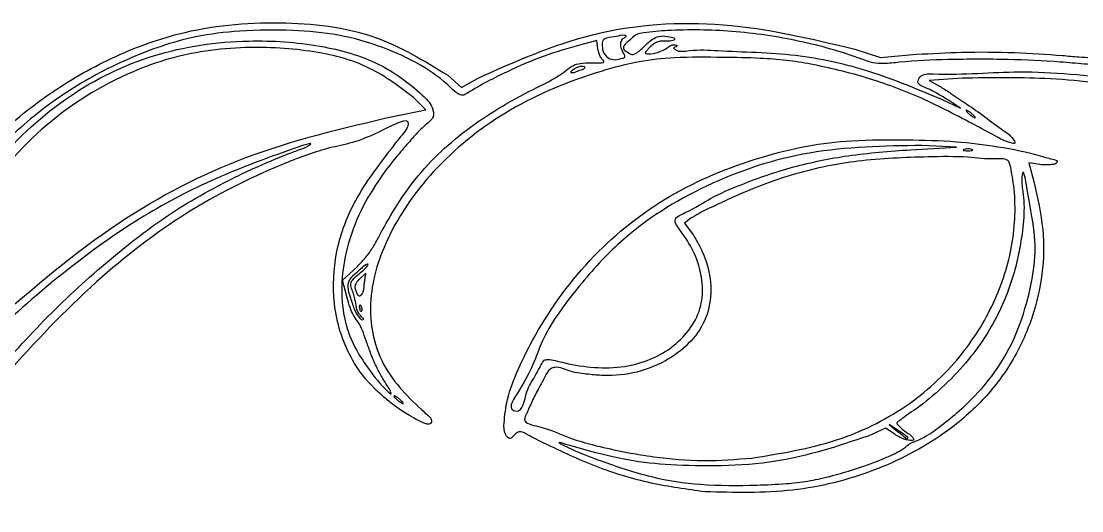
# Model space of a CAD drawing. Extents: x 1.3 to 54.4, y 20 to 60.3.
# Drawn here: x 27.53 to 42.62, y 53.35 to 60.32 of the extents above; entities that cross this region are included whole.
import ezdxf

# ---------------------------------------------------------------- set-up
doc = ezdxf.new("R2010")
doc.units = 0
doc.layers.add('Layer_1', color=7, linetype='CONTINUOUS')

msp = doc.modelspace()

# ---------------------------------------------------------------- linework, layer by layer
at = {"layer": 'Layer_1', "color": 7}
for p, q in [((35.719761, 60.044238), (35.494677, 59.985353)), ((35.736191, 59.926237), (35.719761, 60.044238)), ((36.10946, 59.797896), (36.109423, 59.797907)), ((39.394572, 59.923359), (39.758615, 59.803348)), ((39.758615, 59.803348), (40.271282, 59.849983)), ((35.526067, 59.676213), (35.526075, 59.676253)), ((33.598112, 59.55436), (33.796862, 59.377501)), ((33.796862, 59.377501), (34.020226, 59.507865)), ((40.927335, 59.509875), (40.451146, 59.477494)), ((40.451146, 59.477494), (40.615029, 59.385908)), ((33.284607, 59.059371), (33.109337, 59.237083)), ((40.635431, 59.206655), (40.896717, 59.085433)), ((40.896717, 59.085433), (40.725923, 59.195043)), ((32.839126, 58.970743), (33.284607, 59.059371)), ((41.064193, 59.000228), (41.064244, 59.000228)), ((40.188639, 58.491615), (40.84125, 58.527868)), ((40.84125, 58.527868), (40.348966, 58.55312)), ((41.056809, 58.496654), (41.056668, 58.496418)), ((42.026697, 58.281599), (41.871299, 58.303316)), ((41.871299, 58.303316), (41.942081, 58.038435)), ((37.058613, 57.516932), (36.966551, 57.445106)), ((36.966551, 57.445106), (37.07738, 57.300718)), ((32.100806, 56.63784), (32.302635, 56.822258)), ((32.166033, 56.383734), (32.100806, 56.63784)), ((32.433128, 56.736977), (32.34263, 56.651906)), ((32.409289, 56.570764), (32.433128, 56.736977)), ((32.409302, 56.570758), (32.409289, 56.570764)), ((32.366609, 56.265591), (32.366532, 56.265522)), ((32.359732, 56.126976), (32.359812, 56.126886)), ((34.972212, 55.500151), (34.972207, 55.499975)), ((32.921332, 54.936249), (32.921332, 54.936137)), ((39.831343, 54.530903), (39.582323, 54.418509)), ((39.960487, 54.44333), (39.831343, 54.530903)), ((40.0148, 54.49405), (39.880543, 54.58072)), ((39.880543, 54.58072), (40.002002, 54.482019)), ((40.150733, 54.395477), (40.150733, 54.395545)), ((37.926203, 54.104586), (37.926251, 54.104608)), ((39.019903, 53.839452), (39.019853, 53.83953)), ((37.259014, 53.624788), (37.258789, 53.624679))]:
    msp.add_line(p, q, dxfattribs=at)
for points, knots in [([(3.594281, 46.993061), (3.300616, 47.16501), (2.730892, 47.498599), (2.040291, 48.154118), (1.56106, 48.776606), (1.359593, 49.391588), (1.286301, 49.887251), (1.282069, 50.324778), (1.400013, 50.648988), (1.498533, 50.905115), (1.620231, 51.083593), (1.689029, 51.245043), (1.676559, 51.440036), (1.656623, 51.706309), (1.619232, 51.983823), (1.635913, 52.241431), (1.815099, 52.64645), (2.146959, 53.230362), (2.893425, 53.79586), (3.546479, 54.049686), (4.044394, 54.133668), (4.349053, 54.157235), (4.735481, 54.175136), (5.106133, 54.18742), (5.416387, 54.213796), (5.714713, 54.312602), (6.085521, 54.446796), (6.605796, 54.572991), (7.201744, 54.712193), (7.959067, 54.764477), (8.772023, 54.779362), (9.677566, 54.752655), (10.573804, 54.609946), (11.498267, 54.43622), (12.424239, 54.120142), (13.647879, 53.947502), (15.233175, 53.860538), (17.159812, 53.830651), (19.169465, 53.911656), (21.172941, 54.134106), (22.807143, 54.432097), (24.133297, 54.759712), (25.076791, 55.024039), (25.786888, 55.253395), (26.140286, 55.385062), (26.287991, 55.457496), (26.233357, 55.756241), (26.129304, 56.104957), (26.108319, 56.641976), (26.23587, 57.136404), (26.423, 57.658992), (26.728992, 58.174502), (27.211475, 58.733417), (27.903912, 59.30149), (28.796424, 59.814941), (29.898281, 60.22747), (31.181404, 60.345332), (32.533873, 60.200608), (33.264877, 59.756713), (33.598112, 59.55436)], [0, 0, 0, 0, 1.01722, 1.973453, 2.844001, 3.336277, 3.895189, 4.349549, 4.624252, 4.924161, 5.169231, 5.271121, 5.442949, 5.741568, 6.07891, 6.280783, 6.505237, 7.396703, 8.264987, 9.256589, 9.466041, 9.778462, 10.172514, 10.62618, 10.893073, 11.101009, 11.565539, 12.076591, 12.705408, 13.398423, 14.347273, 15.146401, 16.111339, 17.066322, 17.964648, 19.037328, 20.75822, 22.728612, 24.815192, 26.788035, 28.77013, 29.797236, 30.87695, 31.734387, 31.974647, 32.077893, 32.156769, 32.796937, 33.245115, 33.726425, 34.323727, 34.905119, 35.513051, 36.530833, 37.575047, 38.592012, 40.032434, 41.414279, 42.57193, 42.57193, 42.57193, 42.57193]), ([(34.020226, 59.507865), (34.556504, 59.746183), (35.664209, 60.238438), (37.54766, 60.364056), (38.774437, 60.071331), (39.394572, 59.923359)], [0, 0, 0, 0, 1.75123, 3.617239, 5.524752, 5.524752, 5.524752, 5.524752]), ([(35.494677, 59.985353), (35.314395, 59.934646), (34.956223, 59.833904), (34.41314, 59.591898), (34.049619, 59.40717), (33.813347, 59.254942), (33.722797, 59.292317), (33.554781, 59.471295), (33.204768, 59.717809), (32.66083, 59.967853), (32.047971, 60.141131), (31.359876, 60.201492), (30.678502, 60.195339), (29.878809, 60.099098), (29.040941, 59.803891), (28.14765, 59.329407), (27.474049, 58.790493), (26.985031, 58.288229), (26.67467, 57.853595), (26.439109, 57.361292), (26.274293, 56.835098), (26.219889, 56.302526), (26.272454, 55.858756), (26.442931, 55.578509), (26.374883, 55.318515), (25.951998, 55.238614), (25.36214, 54.990055), (24.514311, 54.759301), (23.924405, 54.603404), (23.661299, 54.533872)], [0, 0, 0, 0, 0.562216, 1.116974, 1.76215, 1.838602, 1.904216, 2.031504, 2.579853, 3.167571, 3.825033, 4.478173, 5.232798, 5.867149, 6.885461, 7.875665, 8.890952, 9.458456, 9.974899, 10.484852, 11.090289, 11.619324, 12.081844, 12.410249, 12.555659, 12.804045, 13.557014, 14.574278, 15.393274, 15.393274, 15.393274, 15.393274]), ([(36.093106, 60.076374), (36.119719, 60.090139), (36.158691, 60.110296), (36.075387, 60.12877), (35.995052, 60.092971), (35.886395, 60.09824), (35.797198, 60.050717), (35.794426, 59.959359), (35.810934, 59.859227), (35.898717, 59.777939), (35.990322, 59.767121), (36.046361, 59.787801), (36.079394, 59.794967), (36.100437, 59.797017), (36.10946, 59.797896)], [0, 0, 0, 0, 0.057448, 0.084127, 0.19747, 0.340878, 0.397168, 0.476008, 0.585946, 0.700884, 0.805613, 0.843262, 0.879476, 0.906664, 0.906664, 0.906664, 0.906664]), ([(49.828267, 56.98184), (49.715215, 57.066678), (49.512154, 57.21906), (49.26277, 57.410737), (49.058929, 57.615962), (48.784968, 57.873753), (48.280458, 58.157681), (47.415262, 58.617127), (46.227323, 59.108538), (44.79387, 59.515692), (43.724014, 59.64926), (43.022446, 59.684719), (42.670857, 59.709608), (42.184345, 59.753484), (41.537691, 59.782711), (40.77504, 59.779285), (40.1827, 59.757208), (39.827953, 59.711948), (39.643103, 59.723057), (39.256072, 59.873287), (38.592886, 60.057055), (37.666144, 60.196282), (36.915397, 60.203784), (36.465191, 60.169223), (36.26883, 60.13654), (36.19486, 60.044056), (36.115613, 60.004151), (36.088165, 59.918881), (36.157816, 59.885122), (36.216412, 59.832023), (36.320272, 59.885768), (36.411856, 59.981006), (36.527099, 60.087709), (36.667787, 60.119217), (36.744173, 60.101887), (36.784613, 60.092712)], [0, 0, 0, 0, 0.424275, 0.762066, 0.941215, 1.29185, 1.886135, 2.665979, 4.235495, 5.729877, 7.123953, 7.457699, 7.837513, 8.181219, 8.923137, 9.778105, 10.469437, 10.698904, 10.850517, 11.018339, 11.936742, 12.912793, 13.826081, 14.164656, 14.291729, 14.395046, 14.505598, 14.552208, 14.623964, 14.700166, 14.773251, 14.931288, 15.116006, 15.225496, 15.348672, 15.348672, 15.348672, 15.348672]), ([(36.784613, 60.092712), (36.80889, 60.086015), (36.849258, 60.074878), (36.786529, 60.034999), (36.726155, 60.036369), (36.646699, 60.04041), (36.566744, 60.025922), (36.507478, 59.981304), (36.459186, 59.934167), (36.428994, 59.902806), (36.395203, 59.852729), (36.527601, 59.8604), (36.606409, 59.877495), (36.682819, 59.918192), (36.716335, 59.936043)], [0, 0, 0, 0, 0.051925, 0.086343, 0.162703, 0.24925, 0.31963, 0.401767, 0.467608, 0.51818, 0.543371, 0.615818, 0.755148, 0.864017, 0.864017, 0.864017, 0.864017]), ([(24.121886, 54.324722), (24.376726, 54.382499), (24.877433, 54.496018), (25.630721, 54.702992), (26.280967, 54.909722), (26.760904, 55.066869), (27.050864, 55.182499), (27.414736, 55.598365), (27.99281, 56.230903), (28.858594, 57.003735), (29.616026, 57.578897), (30.277201, 57.955034), (30.799206, 58.218303), (31.212297, 58.388634), (31.480444, 58.491647), (31.582068, 58.525554), (31.715693, 58.615163), (31.191315, 58.432052), (30.944851, 58.344206), (30.162588, 58.035365), (29.31088, 57.598626), (28.258852, 56.870916), (27.392052, 56.121804), (26.907514, 55.656743), (26.540028, 55.396869), (26.453024, 55.610619), (26.420312, 55.730028), (26.394278, 55.817539), (26.352194, 55.941135), (26.343839, 56.150945), (26.350039, 56.431504), (26.39434, 56.826803), (26.557722, 57.293755), (26.822775, 57.825623), (27.332713, 58.533592), (28.1622, 59.291884), (29.405696, 59.900334), (30.649805, 60.076798), (31.738592, 60.005335), (32.604036, 59.7669), (33.112187, 59.397905), (33.376015, 59.13429), (33.414354, 58.941866), (33.284287, 58.852376), (33.166975, 58.734734), (33.026752, 58.57854), (32.67705, 58.173546), (32.241907, 57.508678), (32.023573, 56.515238), (32.172542, 55.804925), (32.484986, 55.354453), (32.577568, 55.224561), (32.818027, 54.971561), (32.775356, 55.076521), (32.734571, 55.140274), (32.665741, 55.250449), (32.587579, 55.392259), (32.512735, 55.559182), (32.45317, 55.729211), (32.401953, 55.879701), (32.354878, 55.996333), (32.298112, 56.074353), (32.243682, 56.148622), (32.204095, 56.254925), (32.179396, 56.338514), (32.166033, 56.383734)], [0, 0, 0, 0, 0.783735, 1.539876, 2.344357, 2.82477, 3.066695, 3.259977, 4.460021, 5.654397, 6.730925, 7.305583, 7.935296, 8.479149, 8.657183, 8.78059, 8.823605, 9.064501, 9.590365, 10.181125, 11.335242, 12.568732, 14.012686, 14.612676, 14.849453, 15.041017, 15.143952, 15.241069, 15.311349, 15.535656, 15.861548, 16.156869, 16.723718, 17.333716, 17.935312, 19.332528, 20.657039, 22.02755, 23.047705, 23.922089, 24.676684, 24.902855, 25.035055, 25.193968, 25.321908, 25.5459, 25.817922, 26.93178, 27.890947, 28.777398, 29.082979, 29.395743, 29.563318, 29.594543, 29.682455, 29.808436, 29.975271, 30.171371, 30.355299, 30.515497, 30.649274, 30.729448, 30.804278, 30.924525, 31.066249, 31.066249, 31.066249, 31.066249]), ([(33.109337, 59.237083), (32.909196, 59.388952), (32.4732, 59.71979), (31.603979, 59.928259), (30.7892, 59.96563), (30.093403, 59.898096), (29.555064, 59.773514), (28.73248, 59.46264), (27.711695, 58.793993), (26.794552, 57.640981), (26.428829, 56.638572), (26.475087, 55.971994), (26.50947, 55.773023), (26.583767, 55.524279), (26.730716, 55.692582), (26.9008, 55.815605), (27.054038, 55.959885), (27.142707, 56.04337)], [0, 0, 0, 0, 0.746948, 1.627184, 2.620733, 3.191185, 3.718323, 4.273417, 5.824355, 7.30751, 8.630778, 8.938025, 9.225172, 9.36508, 9.471145, 9.729208, 10.083591, 10.083591, 10.083591, 10.083591]), ([(36.079083, 59.909724), (36.071323, 59.932048), (36.058784, 59.968117), (36.061951, 60.028636), (36.081554, 60.058673), (36.093106, 60.076374)], [0, 0, 0, 0, 0.070404, 0.113751, 0.175948, 0.175948, 0.175948, 0.175948]), ([(36.716335, 59.936043), (36.750357, 59.965217), (36.7926, 60.00144), (36.884807, 59.969028), (36.839751, 59.952962), (36.80977, 59.942272)], [0, 0, 0, 0, 0.127521, 0.158335, 0.219614, 0.219614, 0.219614, 0.219614]), ([(36.80977, 59.942272), (36.820061, 59.93227), (36.877641, 59.876312), (37.118693, 59.924735), (37.663286, 59.882961), (38.541764, 59.877333), (39.61696, 59.634859), (40.290478, 59.351686), (40.635431, 59.206655)], [0, 0, 0, 0, 0.042182, 0.23601, 0.644012, 1.749985, 2.817277, 3.937802, 3.937802, 3.937802, 3.937802]), ([(40.615029, 59.385908), (40.664034, 59.355628), (40.790496, 59.277487), (40.999608, 59.132351), (41.247757, 58.963961), (41.472794, 58.781571), (41.614327, 58.698318), (41.694976, 58.566431), (41.529583, 58.611408), (41.389219, 58.690322), (40.946433, 58.924957), (40.364517, 59.233686), (39.567281, 59.529629), (38.922785, 59.684919), (38.412694, 59.770308), (37.995378, 59.798695), (37.461813, 59.805637), (36.885342, 59.814972), (36.300761, 59.752246), (35.506201, 59.539951), (34.483623, 59.127138), (33.425884, 58.299424), (32.732522, 57.3351), (32.429961, 56.345129), (32.595989, 55.429039), (33.038224, 54.959963), (33.303354, 54.725125), (33.367857, 54.670923), (33.367713, 54.534709), (32.981098, 54.744889), (32.744653, 54.91356), (32.384644, 55.252457), (32.169247, 55.619055), (32.026993, 55.999389), (31.951999, 56.500998), (32.000758, 57.133847), (32.305583, 57.875642), (32.687464, 58.363053), (32.937458, 58.687602), (33.019431, 58.778821), (33.079873, 58.992168), (32.370302, 58.581908), (31.943036, 58.554873), (30.943721, 58.174259), (29.839167, 57.619041), (28.507749, 56.587472), (27.675049, 55.705725), (27.173901, 55.133984), (26.941681, 55.017667), (25.537187, 54.539361), (22.771392, 53.853718), (18.501951, 53.507585), (15.597551, 53.60365), (13.760086, 53.814329), (13.579301, 53.818623), (13.315957, 53.856905), (13.467443, 53.783497), (13.590123, 53.730575), (13.983171, 53.564451), (14.54543, 53.351629), (14.993142, 53.002461), (15.488575, 52.926076), (15.469689, 52.730038), (15.306798, 52.793129), (15.213407, 52.819238), (15.145396, 52.838251)], [0, 0, 0, 0, 0.172884, 0.446138, 0.760729, 1.085184, 1.270335, 1.332872, 1.409875, 1.606348, 1.937669, 2.823081, 3.638253, 4.462757, 4.812626, 5.188094, 5.716096, 6.413741, 6.916326, 7.473524, 8.877216, 10.192834, 11.448876, 12.386345, 13.224804, 14.110054, 14.233128, 14.310369, 14.346285, 14.595131, 15.067875, 15.554909, 15.959471, 16.354534, 16.761052, 17.474157, 18.229265, 19.129173, 19.324311, 19.456186, 19.499045, 19.934232, 20.71327, 21.394117, 22.909934, 24.523239, 26.368959, 26.573062, 26.781759, 27.136006, 31.033936, 35.307835, 39.788877, 40.176889, 40.456633, 40.567673, 40.6326, 40.808406, 41.057419, 41.854955, 42.583973, 42.925378, 42.974079, 43.063987, 43.304916, 43.304916, 43.304916, 43.304916]), ([(40.271282, 59.849983), (40.485214, 59.86208), (40.949959, 59.888361), (41.643362, 59.879849), (42.200835, 59.846546), (42.613817, 59.810133), (42.912136, 59.78999), (43.550724, 59.756133), (44.502284, 59.657234), (45.750818, 59.362711), (46.962906, 58.923566), (48.08479, 58.401619), (49.057907, 57.823014), (49.691744, 57.295506), (50.073473, 56.914543), (50.335025, 56.747662), (50.858288, 56.608418), (51.57522, 56.380428), (52.370236, 55.848677), (52.768696, 55.302608), (52.964654, 54.894279), (53.032187, 54.592063), (53.094942, 54.132644), (53.165518, 53.544146), (53.017156, 52.826811), (52.747225, 52.270744), (52.535721, 51.84102), (52.440738, 51.589333), (52.439997, 51.37423), (52.477577, 51.130698), (52.671606, 50.794256), (52.992842, 50.31454), (53.384243, 49.658842), (53.741403, 48.879814), (54.035982, 48.115285), (54.221466, 47.321191), (54.347824, 46.578663), (54.45411, 45.599979), (54.367168, 44.445551), (54.082566, 43.108413), (53.057296, 41.036602), (51.749484, 37.555046), (50.140538, 33.362093), (48.204643, 29.976745), (46.199332, 29.279494), (45.121356, 28.951605), (43.924268, 28.714675), (42.839663, 28.563396), (41.89171, 28.2848), (41.049732, 27.738759), (40.089273, 27.160993), (39.153924, 26.46787), (38.436688, 25.780841), (37.856243, 25.114644), (37.439984, 24.350268), (37.265179, 23.694138), (37.123211, 23.187345), (37.026514, 22.901119), (36.777973, 22.294363), (36.102484, 21.448054), (34.81204, 20.585282), (33.672811, 20.207233), (32.884995, 20.045196), (32.468892, 20.009218), (32.001659, 19.995161), (31.531871, 19.985442), (31.144624, 19.989325), (30.92487, 20.012556), (30.828631, 20.02273)], [0, 0, 0, 0, 0.642684, 1.396166, 2.078645, 2.317687, 2.639898, 2.975541, 4.236348, 5.503705, 6.813474, 8.097285, 9.211822, 10.199275, 10.56205, 10.828223, 11.117331, 12.177714, 13.077326, 13.933005, 14.169862, 14.431109, 14.856387, 15.564706, 16.192498, 17.0221, 17.409826, 17.634928, 17.818278, 18.048572, 18.365748, 18.96711, 19.789008, 20.64946, 21.536756, 22.241023, 23.091414, 23.796469, 25.188387, 26.545455, 27.866698, 32.099874, 37.628078, 41.721124, 42.806076, 43.898718, 45.112298, 46.457072, 47.187278, 48.050776, 49.447057, 50.557323, 51.531965, 52.42342, 53.197301, 54.118007, 54.451791, 54.776835, 55.023681, 56.41702, 57.93146, 59.63164, 59.977898, 60.34281, 60.882457, 61.380305, 61.752739, 62.04293, 62.04293, 62.04293, 62.04293]), ([(32.302635, 56.822258), (32.342032, 56.862524), (32.42334, 56.945625), (32.524765, 57.081129), (32.73264, 57.474828), (33.112786, 58.122207), (33.906322, 58.853214), (34.590724, 59.245231), (35.023181, 59.452933), (35.155164, 59.52977), (35.271566, 59.610319), (35.369029, 59.691463), (35.497732, 59.729708), (35.63977, 59.725612), (35.726179, 59.731302), (35.835826, 59.730047), (35.804077, 59.775811), (35.773345, 59.804667), (35.749756, 59.862558), (35.740807, 59.904567), (35.736191, 59.926237)], [0, 0, 0, 0, 0.168938, 0.348654, 0.505049, 1.503864, 2.583431, 3.69623, 3.858968, 4.022883, 4.153243, 4.284799, 4.397426, 4.552105, 4.680816, 4.73535, 4.762832, 4.81086, 4.873769, 4.9408, 4.9408, 4.9408, 4.9408]), ([(36.109423, 59.797907), (36.11329, 59.802956), (36.126025, 59.819584), (36.103265, 59.862022), (36.088177, 59.891785), (36.079083, 59.909724)], [0, 0, 0, 0, 0.018147, 0.059755, 0.122876, 0.122876, 0.122876, 0.122876]), ([(35.526075, 59.676253), (35.510169, 59.676533), (35.47661, 59.677124), (35.425135, 59.658658), (35.392765, 59.634552), (35.333939, 59.59182), (35.405801, 59.586876), (35.457823, 59.621681), (35.515631, 59.63014), (35.567742, 59.668044), (35.540474, 59.673389), (35.526067, 59.676213)], [0, 0, 0, 0, 0.047935, 0.101134, 0.151652, 0.20107, 0.22307, 0.317198, 0.393476, 0.421559, 0.453015, 0.453015, 0.453015, 0.453015]), ([(23.160972, 51.638438), (23.340672, 51.662728), (23.77759, 51.721786), (24.474311, 51.751827), (25.244862, 51.76309), (26.05051, 51.728406), (27.023774, 51.65147), (28.504834, 51.496375), (30.301494, 51.32507), (32.228687, 51.243969), (33.719091, 51.30151), (34.866337, 51.404001), (35.737848, 51.577405), (36.61634, 51.898996), (37.568839, 52.258987), (38.609957, 52.578276), (39.582891, 52.821509), (40.475989, 53.004499), (41.305167, 53.116847), (42.167025, 53.164563), (43.093012, 53.187134), (44.241646, 52.997756), (45.776904, 52.603301), (47.425787, 52.193473), (48.936458, 51.883375), (49.899589, 51.859228), (50.525109, 51.867983), (50.893768, 51.891406), (51.211769, 51.964421), (51.523008, 52.051147), (51.825699, 52.208717), (52.119552, 52.467344), (52.405907, 52.86423), (52.554252, 53.457843), (52.548432, 54.06538), (52.456663, 54.633847), (52.306102, 55.095674), (52.027174, 55.553018), (51.518926, 55.956816), (50.777182, 56.322657), (50.030349, 56.550522), (49.326655, 56.695078), (48.773969, 56.797808), (48.36152, 56.849827), (48.129611, 56.883458), (48.056431, 56.896338), (47.988412, 56.957648), (48.212793, 57.009266), (48.436477, 56.980433), (48.823673, 56.964816), (49.120158, 56.940456), (49.288767, 56.932169), (49.386209, 56.972383), (49.436843, 57.087401), (49.247901, 57.210537), (48.756146, 57.542134), (47.695471, 58.063443), (46.278529, 58.642848), (44.826513, 59.109481), (43.434659, 59.375706), (42.154377, 59.530453), (41.317299, 59.516415), (40.927335, 59.509875)], [0, 0, 0, 0, 0.543787, 1.322151, 2.089788, 2.85546, 3.740134, 5.018421, 7.322816, 9.153927, 10.800019, 11.793682, 12.607457, 13.456498, 14.595377, 15.663168, 16.720707, 17.60315, 18.397048, 19.227879, 20.193166, 21.167057, 22.706769, 24.949053, 26.268176, 27.319181, 27.829671, 28.146729, 28.424095, 28.806871, 29.113355, 29.438175, 29.974549, 30.552973, 31.239651, 31.785929, 32.275955, 32.687832, 33.374441, 34.185265, 35.162647, 35.70555, 36.341668, 36.845226, 36.959701, 37.036716, 37.0775, 37.177947, 37.467928, 37.959997, 38.240457, 38.381608, 38.457391, 38.545962, 38.693209, 39.017633, 40.458869, 42.100979, 43.660951, 45.010354, 46.350584, 47.519503, 47.519503, 47.519503, 47.519503]), ([(40.725923, 59.195043), (40.691628, 59.216443), (40.622324, 59.259686), (40.518869, 59.316325), (40.415399, 59.375263), (40.261687, 59.417918), (40.335481, 59.577768), (40.897732, 59.549612), (41.790468, 59.647448), (43.171506, 59.50099), (44.670508, 59.268107), (46.238755, 58.763166), (47.799797, 58.138994), (48.860665, 57.599442), (49.370386, 57.260906), (49.485185, 57.161843), (49.512868, 57.061777), (49.52058, 56.977622), (49.478681, 56.903803), (49.431665, 56.87819), (49.404558, 56.863423)], [0, 0, 0, 0, 0.121773, 0.246076, 0.346156, 0.507051, 0.58289, 0.775279, 2.001926, 3.468722, 4.837733, 6.573039, 8.383149, 9.893387, 10.110375, 10.234858, 10.332092, 10.414365, 10.481277, 10.572372, 10.572372, 10.572372, 10.572372]), ([(41.064244, 59.000228), (41.052536, 59.01004), (41.031217, 59.027908), (41.006174, 59.040591), (40.980212, 59.060492), (40.973669, 59.039501), (40.997234, 59.02344), (41.019253, 58.998351), (41.053254, 58.971939), (41.07783, 58.959198), (41.103895, 58.939345), (41.110358, 58.960339), (41.087085, 58.976443), (41.072956, 58.991123), (41.064193, 59.000228)], [0, 0, 0, 0, 0.043991, 0.080111, 0.101183, 0.109261, 0.133506, 0.173075, 0.217092, 0.253194, 0.274266, 0.282338, 0.30658, 0.346173, 0.346173, 0.346173, 0.346173]), ([(27.142707, 56.04337), (27.716927, 56.53821), (28.804943, 57.475819), (30.750546, 58.482946), (32.12527, 58.804019), (32.839126, 58.970743)], [0, 0, 0, 0, 2.269052, 4.29934, 6.492416, 6.492416, 6.492416, 6.492416]), ([(37.258789, 53.624679), (37.002944, 53.659418), (36.476748, 53.730866), (35.713048, 53.963796), (35.128538, 54.238606), (34.784817, 54.407195), (34.636297, 54.493355), (34.548875, 54.44731), (34.491172, 54.349928), (34.392165, 54.466158), (34.402721, 54.657877), (34.442609, 54.978136), (34.607005, 55.393111), (34.966402, 56.109493), (35.627918, 57.012746), (36.738239, 57.892156), (37.816261, 58.33152), (38.6996, 58.555415), (39.396339, 58.636459), (40.105677, 58.63627), (40.805449, 58.618359), (41.425659, 58.543537), (41.923735, 58.445052), (42.148582, 58.367669), (42.294095, 58.340153), (42.247997, 58.283812), (42.1887, 58.281011), (42.112656, 58.272576), (42.056075, 58.278515), (42.026697, 58.281599)], [0, 0, 0, 0, 0.772937, 1.589699, 2.395573, 2.668891, 2.792969, 2.851296, 2.958055, 3.035055, 3.203814, 3.540312, 3.993743, 4.53414, 5.9459, 7.310704, 8.728977, 9.40145, 10.041629, 10.825836, 11.532194, 12.125907, 12.74255, 12.92545, 13.000441, 13.035526, 13.094925, 13.176663, 13.264939, 13.264939, 13.264939, 13.264939]), ([(40.348966, 58.55312), (39.811672, 58.544155), (38.758923, 58.526588), (37.283545, 58.043696), (36.168918, 57.345153), (35.462344, 56.56214), (34.905007, 55.815404), (34.804392, 55.315089), (34.434229, 54.804051), (34.671899, 54.744273), (34.698241, 55.060044), (34.830781, 55.240092), (34.906885, 55.399664), (34.956339, 55.475735), (34.972212, 55.500151)], [0, 0, 0, 0, 1.603605, 3.142032, 4.603674, 5.463131, 6.358653, 7.173994, 7.478945, 7.517721, 7.833508, 8.076612, 8.26189, 8.349467, 8.349467, 8.349467, 8.349467]), ([(34.972207, 55.499975), (34.989468, 55.503301), (35.041272, 55.513281), (35.141397, 55.490564), (35.492967, 55.400537), (36.092472, 55.341032), (36.832431, 55.630113), (37.214739, 56.142981), (37.233935, 56.602367), (37.159325, 56.933014), (37.030743, 57.175854), (36.914447, 57.32949), (36.866553, 57.406913), (36.799782, 57.516571), (37.089721, 57.640024), (37.337312, 57.812037), (37.87597, 58.043674), (38.514344, 58.262171), (39.329362, 58.429258), (39.890593, 58.469986), (40.188639, 58.491615)], [0, 0, 0, 0, 0.052385, 0.157214, 0.301054, 1.149039, 1.907146, 2.596413, 2.912414, 3.260638, 3.601858, 3.730615, 3.832438, 3.885837, 4.078797, 4.491739, 4.967015, 5.755443, 6.547197, 7.443831, 7.443831, 7.443831, 7.443831]), ([(41.056668, 58.496418), (41.044632, 58.499139), (41.019642, 58.504788), (40.980921, 58.501827), (40.954189, 58.501872), (40.926101, 58.482899), (40.97109, 58.477341), (41.003416, 58.477928), (41.036455, 58.476806), (41.079208, 58.486107), (41.063788, 58.493368), (41.056809, 58.496654)], [0, 0, 0, 0, 0.037024, 0.076865, 0.11215, 0.126929, 0.148759, 0.19742, 0.245442, 0.265671, 0.282398, 0.282398, 0.282398, 0.282398]), ([(37.926251, 54.104608), (38.334061, 54.169983), (39.101273, 54.292973), (40.130032, 54.789655), (40.887757, 55.483857), (41.395704, 56.288813), (41.665872, 57.126946), (41.68958, 57.759329), (41.632929, 58.133547), (41.611769, 58.245243), (41.576413, 58.37415), (41.302281, 58.347722), (40.959552, 58.400647), (40.283405, 58.387382), (39.470733, 58.359155), (38.54167, 58.171547), (37.875553, 57.918115), (37.426297, 57.707941), (37.21195, 57.607214), (37.098668, 57.540516), (37.058613, 57.516932)], [0, 0, 0, 0, 1.234002, 2.321521, 3.372709, 4.275362, 5.148683, 5.983787, 6.15013, 6.275747, 6.334451, 6.523244, 6.922773, 7.484741, 8.488813, 9.387327, 10.305431, 10.620919, 10.875754, 11.015151, 11.015151, 11.015151, 11.015151]), ([(39.019853, 53.83953), (39.17139, 53.881519), (39.461317, 53.961852), (39.826373, 54.101512), (40.058207, 54.213623), (40.157228, 54.297262), (40.201828, 54.325473), (40.286644, 54.354527), (40.433777, 54.427361), (40.642955, 54.58069), (41.111936, 54.960718), (41.686671, 55.646795), (42.020595, 56.972576), (41.939575, 57.413418), (41.794182, 58.214962), (41.755697, 58.052294), (41.826735, 57.745362), (41.770352, 57.143255), (41.583594, 56.428001), (41.280255, 55.846776), (40.929728, 55.398237), (40.598985, 55.064902), (40.320408, 54.838038), (40.11326, 54.7059), (40.047734, 54.646761), (39.97624, 54.60228), (40.018131, 54.562805), (40.056727, 54.526265), (40.129147, 54.463295), (40.198281, 54.434023), (40.246202, 54.348352), (40.161767, 54.358323), (40.1051, 54.367922), (40.032241, 54.399382), (39.985071, 54.428272), (39.960487, 54.44333)], [0, 0, 0, 0, 0.471166, 0.901451, 1.174985, 1.234087, 1.290078, 1.331867, 1.502389, 1.780089, 2.108063, 3.310052, 4.474512, 5.678521, 5.809383, 5.849248, 6.081864, 6.834876, 7.560912, 8.318753, 8.773272, 9.268131, 9.717445, 9.867106, 9.976695, 10.023251, 10.054192, 10.117112, 10.198929, 10.328598, 10.362544, 10.426814, 10.484591, 10.564846, 10.65221, 10.65221, 10.65221, 10.65221]), ([(41.942081, 58.038435), (41.993287, 57.812735), (42.09137, 57.380421), (42.078608, 56.717345), (41.926384, 56.077011), (41.645674, 55.460402), (41.21709, 54.901957), (40.568149, 54.35002), (39.65892, 53.882851), (38.491543, 53.592069), (37.677277, 53.613685), (37.259014, 53.624788)], [0, 0, 0, 0, 0.692267, 1.325996, 1.969081, 2.655393, 3.342763, 4.063393, 5.194725, 6.37865, 7.629128, 7.629128, 7.629128, 7.629128]), ([(37.07738, 57.300718), (37.100779, 57.265362), (37.153577, 57.185583), (37.217998, 57.051198), (37.362832, 56.708821), (37.377167, 56.059482), (36.732285, 55.411495), (36.061324, 55.249429), (35.586014, 55.298768), (35.353128, 55.31743), (35.178701, 55.414679), (35.036784, 55.372468), (34.967548, 55.231574), (34.873929, 55.069025), (34.783666, 54.882118), (34.729907, 54.755306), (34.65785, 54.599765), (35.023483, 54.537039), (35.303639, 54.386741), (35.878284, 54.233912), (36.507057, 54.114029), (37.234578, 54.050256), (37.698467, 54.086696), (37.926203, 54.104586)], [0, 0, 0, 0, 0.127086, 0.286766, 0.44561, 1.245765, 2.037213, 2.995435, 3.20557, 3.470488, 3.697269, 3.759041, 3.891447, 4.133667, 4.341989, 4.498915, 4.570977, 4.794394, 5.254592, 5.718424, 6.496426, 7.206603, 7.89147, 7.89147, 7.89147, 7.89147]), ([(32.359812, 56.126886), (32.349028, 56.139517), (32.325137, 56.167501), (32.303506, 56.221173), (32.292477, 56.283424), (32.283503, 56.352547), (32.264137, 56.42491), (32.238876, 56.498252), (32.205052, 56.57312), (32.253025, 56.663146), (32.331866, 56.717624), (32.40501, 56.786927), (32.446723, 56.818921), (32.474376, 56.873617), (32.411947, 56.841242), (32.370793, 56.806405), (32.287293, 56.7311), (32.195032, 56.660402), (32.164811, 56.52086), (32.215416, 56.383899), (32.263438, 56.226076), (32.305623, 56.138202), (32.384426, 56.054624), (32.402195, 56.089027), (32.379945, 56.105693), (32.367464, 56.118834), (32.359732, 56.126976)], [0, 0, 0, 0, 0.04959, 0.109866, 0.170496, 0.23913, 0.319029, 0.393501, 0.476022, 0.548249, 0.673961, 0.768771, 0.835194, 0.861234, 0.893879, 0.967806, 1.068829, 1.212409, 1.308161, 1.471238, 1.648874, 1.771119, 1.843836, 1.851565, 1.873704, 1.909751, 1.909751, 1.909751, 1.909751]), ([(32.34263, 56.651906), (32.325212, 56.634391), (32.294358, 56.603363), (32.27171, 56.5395), (32.291137, 56.479533), (32.324799, 56.387794), (32.410679, 56.46259), (32.409886, 56.524862), (32.409302, 56.570758)], [0, 0, 0, 0, 0.074092, 0.131247, 0.1877, 0.277005, 0.325006, 0.459539, 0.459539, 0.459539, 0.459539]), ([(32.366532, 56.265522), (32.361899, 56.274486), (32.354922, 56.287984), (32.336407, 56.268455), (32.344068, 56.241879), (32.346372, 56.216533), (32.355469, 56.191503), (32.376943, 56.194613), (32.382108, 56.216156), (32.379576, 56.240341), (32.37115, 56.256747), (32.366609, 56.265591)], [0, 0, 0, 0, 0.022316, 0.033602, 0.064622, 0.097263, 0.117439, 0.130446, 0.14985, 0.17498, 0.204364, 0.204364, 0.204364, 0.204364]), ([(32.921332, 54.936137), (32.909624, 54.945962), (32.888309, 54.963849), (32.863302, 54.976511), (32.837252, 54.996421), (32.830867, 54.975348), (32.854454, 54.959438), (32.876402, 54.934256), (32.910416, 54.907944), (32.934939, 54.895187), (32.961071, 54.875359), (32.967424, 54.896422), (32.944099, 54.912392), (32.930034, 54.92713), (32.921332, 54.936249)], [0, 0, 0, 0, 0.044002, 0.080113, 0.101189, 0.109258, 0.133567, 0.173005, 0.217005, 0.253108, 0.274168, 0.282238, 0.306558, 0.346022, 0.346022, 0.346022, 0.346022]), ([(39.582323, 54.418509), (39.156607, 54.275951), (38.261946, 53.976358), (36.689223, 53.987721), (35.988142, 54.08378), (35.083318, 54.36192), (35.496337, 54.165893), (35.83212, 54.044139), (36.489959, 53.818241), (37.224567, 53.712216), (37.871243, 53.713089), (38.380097, 53.734987), (38.721691, 53.770707), (38.921539, 53.816777), (39.019903, 53.839452)], [0, 0, 0, 0, 1.359944, 2.857987, 4.287555, 4.482978, 4.679068, 5.1388, 5.890633, 6.596876, 7.401377, 7.814696, 8.126885, 8.429475, 8.429475, 8.429475, 8.429475]), ([(40.002002, 54.482019), (40.03026, 54.463537), (40.072096, 54.436175), (40.130163, 54.371918), (40.14697, 54.391168), (40.150733, 54.395477)], [0, 0, 0, 0, 0.113806, 0.168487, 0.184259, 0.184259, 0.184259, 0.184259]), ([(40.150733, 54.395545), (40.144532, 54.401675), (40.123993, 54.421978), (40.076725, 54.452685), (40.037403, 54.478952), (40.0148, 54.49405)], [0, 0, 0, 0, 0.026118, 0.086514, 0.168167, 0.168167, 0.168167, 0.168167])]:
    msp.add_open_spline(points, degree=3, knots=knots, dxfattribs=at)

doc.saveas('drawing.dxf')
